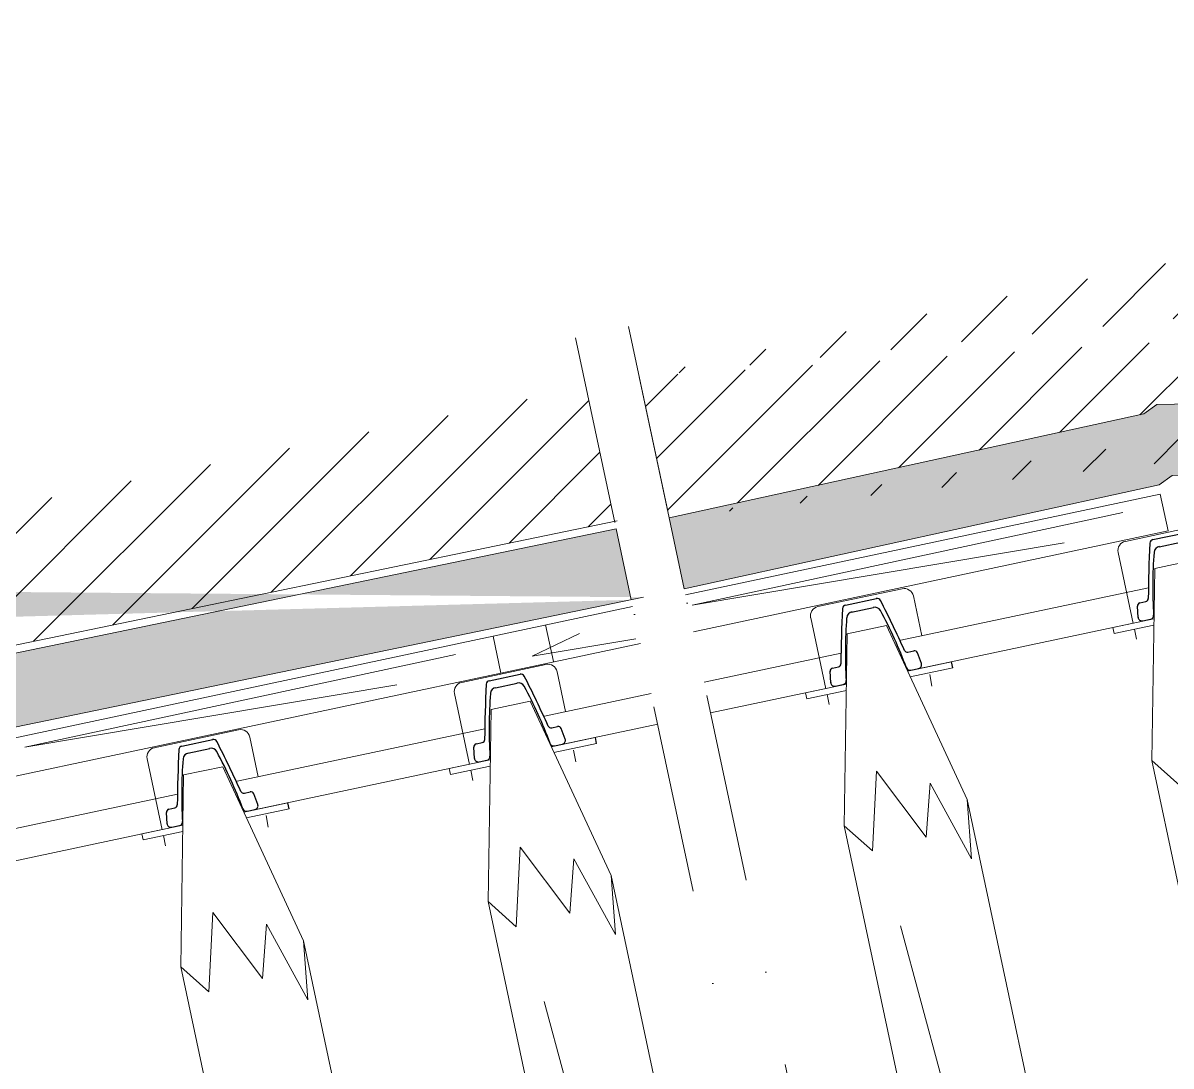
# Model space of a CAD drawing. Header units: millimetres. Extents: x -46762 to 217101, y -107409 to 31524.
# Drawn here: x 119151 to 120977, y -82064 to -80404 of the extents above; entities that cross this region are included whole.
import ezdxf

# ---------------------------------------------------------------- set-up
doc = ezdxf.new("R2010")
doc.units = ezdxf.units.MM
doc.linetypes.add('ACAD_ISO10W100', pattern=[18, 12, -3, 0, -3])
doc.linetypes.add('IRA2', pattern=[4, 2, -1, 0, -1])
pattern_1 = [(228.0128, (24572.167, -38712.405), (-2032.0017266, -2286.002809), [34.1721, -3383.05]), (184.9697, (24549.307, -38737.805), (3048.0049306, 253.9982075), [58.6405, -5805.4]), (132.5104, (24490.887, -38742.885), (2539.9981518, -2794.0027292), [41.3482, -4093.47]), (267.2737, (24391.827, -38806.385), (253.9988971, 5079.9983653), [53.4005, -5286.64]), (292.8337, (24389.287, -38859.725), (-1270.0036056, 3048.001733), [52.3634, -5183.98]), (357.2737, (24409.607, -38907.985), (-5079.9983653, 253.9988971), [53.4005, -5286.64]), (37.6942, (24462.947, -38910.525), (-3302.0020861, -2539.9977357), [70.6194, -6991.31]), (72.2553, (24518.827, -38867.345), (1778.00355655, 5588.0016206), [66.672, -6600.53]), (121.4296, (24539.147, -38803.845), (-2032.0005235, 3301.996116), [53.5813, -5304.55]), (175.2364, (24511.207, -38758.125), (2793.9978053, -253.9976163), [61.1713, -2997.39]), (222.3974, (24450.247, -38753.045), (-3048.0000917, -2793.99636506), [79.1078, -7831.68]), (138.8141, (24643.287, -38808.925), (-1777.9988674, 1523.9976557), [27.0005, -2673.06]), (171.4692, (24622.967, -38791.145), (3301.9949596, -508.00128), [51.3682, -5085.46]), (225, (24572.17, -38783.52), (-5e-14, -253.99983), [35.9209, -323.289]), (203.1986, (24554.387, -38753.045), (1270.004283, 508.002227), [19.3441, -1915.06]), (291.8014, (24536.607, -38760.665), (-254.000178, 762.00049), [27.3566, -1340.48]), (30.9638, (24546.767, -38786.065), (761.999195, 508.000396), [44.432, -1436.63]), (161.5651, (24584.87, -38763.205), (508.00023, -253.99962), [32.1287, -771.09]), (16.3895, (24389.287, -38760.665), (2540.0014014, 761.998415), [45.0088, -4455.88]), (70.3462, (24432.467, -38747.965), (-1015.9971689, -2793.9960489), [37.7599, -3738.22]), (293.1986, (24584.867, -38712.405), (-508.002227, 1270.004283), [38.688, -1895.72]), (343.6105, (24600.107, -38747.965), (-2540.0014014, 761.998415), [45.0088, -4455.88]), (339.444, (24389.287, -38918.145), (-1270.0015764, 507.999384), [43.4035, -2126.77]), (294.7751, (24429.927, -38933.385), (-1269.9970404, 2793.9987026), [36.3672, -3600.36]), (66.8014, (24587.407, -38966.405), (508.002227, 1270.004283), [38.688, -1895.72]), (17.354, (24602.647, -38930.845), (-3302.0001782, -1015.9984676), [42.5783, -4215.24]), (69.444, (24462.947, -38966.405), (-507.999384, -1270.0015764), [21.7018, -2148.48]), (101.3099, (24572.167, -38966.405), (-253.998746, 1015.996746), [12.9515, -1282.2]), (165.9638, (24569.63, -38953.705), (762.000535, -253.99956), [52.3634, -994.905]), (186.009, (24518.827, -38941.005), (2539.9962544, 253.9994069), [48.5267, -4804.14]), (303.6901, (24546.77, -38808.925), (-254.000087, 507.99951), [36.6324, -879.178]), (353.1572, (24567.087, -38839.405), (4318.0017857, -508.0022752), [63.9557, -6331.6]), (60.9454, (24630.587, -38847.025), (-1015.9976366, -1777.995761), [26.1508, -2588.94]), (90, (24643.29, -38824.16), (-254, 254), [15.24, -238.76]), (120.2564, (24513.747, -38933.385), (1015.9978467, -1777.9991032), [35.2867, -3493.39]), (48.0128, (24495.967, -38902.905), (2032.0017266, 2286.002809), [68.3443, -3348.88]), (0, (24541.69, -38852.1), (254, 254), [66.04, -187.96]), (325.3048, (24607.727, -38852.105), (-2539.995599, 1778.000169), [40.161, -3975.93]), (254.0546, (24640.747, -38874.965), (-254.000648, -1016.00242), [36.9829, -1812.17]), (207.646, (24630.587, -38910.525), (-4825.9983049, -2540.0015975), [60.2145, -5961.25]), (175.4261, (24577.247, -38938.465), (-3302.0007605, 253.9987711), [63.7029, -6306.58]), (175.4261, (24577.247, -38938.465), (-3302.0007605, 253.9987711), [63.7029, -6306.58])]
pattern_2 = [(45, (24389.29, -38966.405), (-50, 50), [])]

# ---------------------------------------------------------------- blocks, each defined once
blk = doc.blocks.new('ход12')
at = {"color": 7, "linetype": 'IRA2', "lineweight": 15, "ltscale": 150}
for p, q in [((103473.9, -33993.9), (104199.6, -37408.4)), ((103389.7, -34011.8), (104115.4, -37426.3))]:
    blk.add_line(p, q, dxfattribs=at)
at = {"color": 7, "lineweight": 15}
for p, q in [((104398.4, -34306.9), (104264.4, -34335.5)), ((104252.8, -34353.3), (104276.8, -34466)), ((103909.3, -34410.9), (103775.3, -34439.4)), ((103907.2, -34492.9), (104301.1, -34409.5)), ((103927.1, -34422.4), (103940.6, -34485.8)), ((103763.8, -34457.2), (103787.8, -34570)), ((103919.4, -34541.7), (104309.8, -34458.8)), ((104309.8, -34458.7), (104244.4, -34472.7)), ((104246.4, -34482.2), (104309.7, -34468.7)), ((104244.4, -34472.7), (104246.4, -34482.2)), ((104278.8, -34475.3), (104282.3, -34491.4)), ((103594.1, -34559.6), (103812, -34513.5)), ((103342.5, -34531.3), (103208.5, -34559.9)), ((103987.8, -34527.1), (103917.9, -34542)), ((103922.1, -34551), (103989.9, -34536.6)), ((103360.3, -34542.9), (103373.8, -34606.3)), ((103953.3, -34547.3), (103956.7, -34565.8)), ((103197, -34577.7), (103221, -34690.5)), ((103340.4, -34613.4), (103509.9, -34577.5)), ((103604.5, -34608.6), (103820.8, -34562.7)), ((103820.8, -34562.7), (103755.3, -34576.6)), ((103755.3, -34576.6), (103757.4, -34586.2)), ((103757.4, -34586.2), (103820.6, -34572.7)), ((103789.8, -34579.3), (103793.2, -34595.3)), ((103352.6, -34662.1), (103520.3, -34626.5)), ((102853.4, -34635.3), (102719.4, -34663.9)), ((102851.3, -34717.3), (103245.2, -34633.9)), ((102871.2, -34646.8), (102884.7, -34710.2)), ((103421, -34647.5), (103351.1, -34662.4)), ((103355.3, -34671.5), (103423.1, -34657.1)), ((103386.5, -34667.8), (103389.9, -34686.3)), ((102707.9, -34681.7), (102731.9, -34794.4)), ((102863.5, -34766.1), (103254, -34683.2)), ((103254, -34683.1), (103188.5, -34697.1)), ((103188.5, -34697.1), (103190.5, -34706.6)), ((103190.5, -34706.6), (103253.8, -34693.2)), ((103223, -34699.7), (103226.4, -34715.8)), ((102362.3, -34821.3), (102756.2, -34737.9)), ((102931.9, -34751.5), (102862, -34766.4)), ((102866.3, -34775.5), (102934, -34761)), ((102897.5, -34771.8), (102900.8, -34790.2)), ((102374.4, -34870), (102764.9, -34787.2)), ((102764.9, -34787.1), (102699.4, -34801)), ((102701.5, -34810.6), (102764.7, -34797.1)), ((102699.4, -34801), (102701.5, -34810.6)), ((102733.9, -34803.7), (102737.3, -34819.7))]:
    blk.add_line(p, q, dxfattribs=at)
at = {"color": 7, "lineweight": 30}
for p, q in [((104308.2, -34332.8), (104357.3, -34322.4)), ((104318, -34344), (104352.9, -34336.6)), ((103819.1, -34436.8), (103868.3, -34426.3)), ((104287.6, -34433.3), (104297, -34431.3)), ((103828.9, -34448), (103863.8, -34440.6)), ((104284.8, -34456.7), (104283.7, -34438.4)), ((104292, -34462), (104304.6, -34459.3)), ((103918.5, -34511.7), (103927.9, -34509.8)), ((103940, -34530), (103933.6, -34512.8)), ((103795.7, -34560.6), (103794.6, -34542.3)), ((103798.6, -34537.2), (103807.9, -34535.3)), ((103923, -34540.5), (103935.6, -34537.8)), ((103252.3, -34557.3), (103301.5, -34546.8)), ((103262.1, -34568.5), (103297, -34561)), ((103802.9, -34566), (103815.5, -34563.3)), ((103351.7, -34632.2), (103361.1, -34630.2)), ((103373.2, -34650.4), (103366.8, -34633.3)), ((102763.2, -34661.2), (102812.4, -34650.8)), ((102773, -34672.4), (102808, -34665)), ((103228.9, -34681.1), (103227.8, -34662.8)), ((103231.8, -34657.7), (103241.1, -34655.7)), ((103356.2, -34660.9), (103368.8, -34658.3)), ((103236.1, -34686.4), (103248.7, -34683.8)), ((102862.7, -34736.2), (102872, -34734.2)), ((102884.1, -34754.4), (102877.7, -34737.2)), ((102742.7, -34761.7), (102752, -34759.7)), ((102739.8, -34785.1), (102738.7, -34766.8)), ((102867.1, -34764.9), (102879.7, -34762.2)), ((102747.1, -34790.4), (102759.6, -34787.7))]:
    blk.add_line(p, q, dxfattribs=at)
at = {"color": 7, "lineweight": 0}
for p, q in [((104308.6, -34438.9), (104308.1, -34423.1)), ((103819.5, -34542.9), (103819.1, -34527.1)), ((103252.7, -34663.4), (103252.3, -34647.5)), ((102763.7, -34767.3), (102763.2, -34751.5))]:
    blk.add_line(p, q, dxfattribs=at)
at = {"color": 7, "linetype": 'ACAD_ISO10W100'}
for p, q in [((103989.9, -34536.6), (103988, -34527)), ((103423.1, -34657.1), (103421.2, -34647.5)), ((102934, -34761), (102932.1, -34751.5))]:
    blk.add_line(p, q, dxfattribs=at)
at = {"color": 7, "lineweight": 15}
for points in [[(104311.1, -34378.8), (104373.4, -34365.6)], [(104311.1, -34378.8), (104306.3, -34684.2)], [(103822, -34482.8), (103817.2, -34788.1)], [(103822, -34482.8), (103884.3, -34469.5)], [(103884.3, -34469.5), (104012.9, -34746.5)], [(103255.2, -34603.3), (103317.5, -34590)], [(103317.5, -34590), (103446.1, -34867)], [(103255.2, -34603.3), (103250.4, -34908.6)], [(104306.3, -34684.2), (104350.9, -34724.1), (104357.6, -34597.5), (104436.3, -34702.4), (104442.8, -34616.4), (104508.9, -34736.4), (104501.9, -34642.6)], [(104306.3, -34684.2), (104780.3, -36914.1), (104975.9, -36872.5), (104501.9, -34642.6)], [(102766.1, -34707.2), (102828.4, -34694)], [(102828.4, -34694), (102957, -34971)], [(103817.2, -34788.1), (103861.9, -34828.1), (103868.5, -34701.4), (103947.3, -34806.4), (103953.7, -34720.4), (104019.8, -34840.4), (104012.9, -34746.5)], [(102766.1, -34707.2), (102761.4, -35012.5)], [(103817.2, -34788.1), (104291.2, -37018), (104486.8, -36976.4), (104012.9, -34746.5)], [(103250.4, -34908.6), (103295.1, -34948.6), (103301.7, -34821.9), (103380.5, -34926.9), (103386.9, -34840.8), (103453, -34960.9), (103446.1, -34867)], [(103250.4, -34908.6), (103724.4, -37138.5), (103920, -37096.9), (103446.1, -34867)], [(102761.4, -35012.5), (102806, -35052.5), (102812.6, -34925.9), (102891.4, -35030.8), (102897.8, -34944.8), (102963.9, -35064.8), (102957, -34971)], [(103906.4, -34947.5), (104036.1, -35426.7), (104022.6, -35188.6)], [(102761.4, -35012.5), (103235.3, -37242.5), (103431, -37200.9), (102957, -34971)], [(103339.6, -35067.9), (103469.3, -35547.2), (103455.8, -35309)]]:
    blk.add_lwpolyline(points, dxfattribs=at)
at = {"color": 7, "lineweight": 30}
for centre, radius, start, end in [((106257, -34437.3), 1956.1, 177.1016, 179.6836), ((104309.4, -34338.7), 6, 100.6064, 177.2393), ((105047.8, -34408.8), 739.8, 175.6787, 183.4396), ((104320.1, -34353.8), 10, 98.3514, 175.4648), ((103869.5, -34432.2), 6, 26.7607, 103.3936), ((102130.4, -35314.4), 1956.1, 24.3164, 26.8984), ((104295.9, -34426.4), 5, 282, 0.2469), ((105767.9, -34541.2), 1956.1, 177.1016, 179.6836), ((103820.3, -34442.7), 6, 100.6064, 177.2393), ((103831, -34457.8), 10, 98.3514, 175.4648), ((103865.9, -34450.3), 10, 28.5352, 105.6486), ((103223.5, -34796.5), 739.8, 20.5604, 28.3213), ((104288.7, -34438.2), 5, 101.5627, 184.6412), ((104558.7, -34512.7), 739.8, 175.6787, 183.4396), ((104290.8, -34456.1), 6, 181.9829, 282.5941), ((104303.3, -34453.5), 6, 282, 3.8108), ((103917.5, -34506.9), 5, 203.7531, 282), ((103928.9, -34514.7), 5, 19.3588, 102.4373), ((103799.6, -34542.1), 5, 101.5627, 184.6412), ((103806.9, -34530.4), 5, 282, 0.2469), ((103921.7, -34534.6), 6, 200.1892, 282), ((103934.3, -34531.9), 6, 281.4059, 22.0171), ((103253.5, -34563.1), 6, 100.6064, 177.2393), ((103299.1, -34570.8), 10, 28.5352, 105.6486), ((103302.7, -34552.7), 6, 26.7607, 103.3936), ((101563.6, -35434.9), 1956.1, 24.3164, 26.8984), ((103801.7, -34560.1), 6, 181.9829, 282.5941), ((103814.3, -34557.4), 6, 282, 3.8108), ((105201.1, -34661.7), 1956.1, 177.1016, 179.6836), ((103991.9, -34633.2), 739.8, 175.6787, 183.4396), ((103264.2, -34578.2), 10, 98.3514, 175.4648), ((102656.7, -34917), 739.8, 20.5604, 28.3213), ((103350.7, -34627.3), 5, 203.7531, 282), ((103362.1, -34635.1), 5, 19.3588, 102.4373), ((102813.6, -34656.6), 6, 26.7607, 103.3936), ((103240.1, -34650.8), 5, 282, 0.2469), ((103367.5, -34652.4), 6, 281.4059, 22.0171), ((104712.1, -34765.7), 1956.1, 177.1016, 179.6836), ((102764.5, -34667.1), 6, 100.6064, 177.2393), ((102810, -34674.8), 10, 28.5352, 105.6486), ((102167.6, -35021), 739.8, 20.5604, 28.3213), ((101074.5, -35538.9), 1956.1, 24.3164, 26.8984), ((103232.8, -34662.6), 5, 101.5627, 184.6412), ((103354.9, -34655.1), 6, 200.1892, 282), ((103502.8, -34737.2), 739.8, 175.6787, 183.4396), ((102775.1, -34682.2), 10, 98.3514, 175.4648), ((103234.9, -34680.6), 6, 181.9829, 282.5941), ((103247.5, -34677.9), 6, 282, 3.8108), ((102861.6, -34731.3), 5, 203.7531, 282), ((102873, -34739.1), 5, 19.3588, 102.4373), ((102743.7, -34766.6), 5, 101.5627, 184.6412), ((102751, -34754.8), 5, 282, 0.2469), ((102865.9, -34759), 6, 200.1892, 282), ((102878.4, -34756.3), 6, 281.4059, 22.0171), ((102745.8, -34784.5), 6, 181.9829, 282.5941), ((102758.4, -34781.9), 6, 282, 3.8108)]:
    blk.add_arc(centre, radius, start, end, dxfattribs=at)
at = {"color": 7, "lineweight": 15, "extrusion": (0, 0, -1)}
for centre, major_axis, start_param, end_param in [((104267.5, -34350.1), (-12, 9), 5.43291, 7.003706), ((103912.4, -34425.5), (9, 12), -0.850275, 0.720521), ((103778.4, -34454.1), (-12, 9), 5.43291, 7.003706), ((103345.6, -34546), (9, 12), -0.850275, 0.720521), ((103211.6, -34574.6), (-12, 9), 5.43291, 7.003706), ((102856.6, -34650), (9, 12), -0.850275, 0.720521), ((102722.6, -34678.5), (-12, 9), 5.43291, 7.003706)]:
    blk.add_ellipse(centre, major_axis=major_axis, ratio=1, start_param=start_param, end_param=end_param, dxfattribs=at)

msp = doc.modelspace()

# ---------------------------------------------------------------- hatches: boundary and pattern name
at = {"lineweight": 15}
h = msp.add_hatch(dxfattribs=at)
h.set_pattern_fill('JIS_WOOD', scale=100, style=0)
h.set_pattern_definition(pattern_2)
edge = h.paths.add_edge_path()
edge.add_line((120124.08, -80968.81), (120879.56, -80803.4))
edge.add_line((120879.56, -80803.4), (120900.25, -80788.24))
edge.add_line((120900.25, -80788.24), (121712.07, -80772.71))
edge.add_line((121712.07, -80772.71), (122516.27, -80758.31))
edge.add_line((122516.27, -80758.31), (123324.64, -80801.74))
edge.add_line((123324.64, -80801.74), (125169.93, -80404.13))
edge.add_line((120178.86, -81191.72), (120934.34, -81026.3))
edge.add_line((120934.34, -81026.3), (120955.03, -81011.14))
edge.add_line((120955.03, -81011.14), (121766.85, -80995.62))
edge.add_line((121766.85, -80995.62), (122571.05, -80981.22))
edge.add_line((122571.05, -80981.22), (123379.42, -81024.65))
edge.add_line((123379.42, -81024.65), (125224.71, -80627.04))
edge.add_line((120131.15, -80967.26), (120178.86, -81191.72))
edge.add_line((125224.71, -80627.04), (125179.31, -80413.46))
h = msp.add_hatch(dxfattribs=at)
h.set_pattern_fill('GRAVEL', scale=10, style=0)
h.set_pattern_definition(pattern_1)
h.paths.add_polyline_path([(125224.71, -80627.04), (125248.69, -80739.84), (123403.4, -81137.45), (122595.03, -81094.02), (121790.82, -81108.42), (120979, -81123.94), (120958.32, -81139.1), (120202.84, -81304.51), (120178.86, -81191.72), (120934.34, -81026.3), (120955.03, -81011.14), (121766.85, -80995.62), (122571.05, -80981.22), (123379.42, -81024.65)])
h = msp.add_hatch(dxfattribs=at)
h.set_pattern_fill('GRAVEL', scale=10, style=0)
h.set_pattern_definition(pattern_1)
edge = h.paths.add_edge_path()
edge.add_line((115105.37, -84311.79), (115105.37, -83298.94))
edge.add_line((115105.37, -83298.94), (115130.69, -82971.46))
edge.add_line((115130.69, -82971.46), (115181.38, -82706.47))
edge.add_line((115181.38, -82706.47), (115241.82, -82517.47))
edge.add_line((115241.82, -82517.47), (115305.79, -82360.81))
edge.add_line((115305.79, -82360.81), (115386.68, -82177.28))
edge.add_line((115386.68, -82177.28), (115493.8, -81998.12))
edge.add_line((115493.8, -81998.12), (115607.48, -81836.44))
edge.add_line((115607.48, -81836.44), (115705.85, -81718.45))
edge.add_line((115705.85, -81718.45), (115699.29, -81681.31))
edge.add_line((115699.29, -81681.31), (115840.65, -81532.98))
edge.add_line((115840.65, -81532.98), (115852.9, -81502.36))
edge.add_line((115852.9, -81502.36), (115877.42, -81479.39))
edge.add_line((115877.42, -81479.39), (115906.53, -81474.8))
edge.add_line((115906.53, -81474.8), (116047.48, -81353.83))
edge.add_line((116047.48, -81353.83), (116084.25, -81327.8))
edge.add_line((116084.25, -81327.8), (116186.9, -81261.95))
edge.add_line((116186.9, -81261.95), (116272.7, -81209.89))
edge.add_line((116272.7, -81209.89), (116424.38, -81139.45))
edge.add_line((116424.38, -81139.45), (116588.08, -81078.87))
edge.add_line((116588.08, -81078.87), (116672.91, -81046.68))
edge.add_line((116672.91, -81046.68), (116864.04, -81009.12))
edge.add_line((116864.04, -81009.12), (116924.17, -80996.24))
edge.add_line((116924.17, -80996.24), (117040.59, -80981.73))
edge.add_line((117040.59, -80981.73), (117156.48, -80971.95))
edge.add_line((117156.48, -80971.95), (117198.29, -80971.09))
edge.add_line((115205.03, -84311.79), (115205.03, -83302.93))
edge.add_line((115205.03, -83302.93), (115229.15, -82991.05))
edge.add_line((115229.15, -82991.05), (115277.43, -82738.68))
edge.add_line((115277.43, -82738.68), (115334.98, -82558.68))
edge.add_line((115334.98, -82558.68), (115395.91, -82409.48))
edge.add_line((115395.91, -82409.48), (115472.95, -82234.69))
edge.add_line((115472.95, -82234.69), (115574.97, -82064.06))
edge.add_line((115574.97, -82064.06), (115683.23, -81910.08))
edge.add_line((115683.23, -81910.08), (115776.92, -81797.71))
edge.add_line((115776.92, -81797.71), (115770.67, -81762.34))
edge.add_line((115770.67, -81762.34), (115905.3, -81621.07))
edge.add_line((115905.3, -81621.07), (115916.97, -81591.91))
edge.add_line((115916.97, -81591.91), (115940.32, -81570.03))
edge.add_line((115940.32, -81570.03), (115968.04, -81565.66))
edge.add_line((115968.04, -81565.66), (116102.28, -81450.45))
edge.add_line((116102.28, -81450.45), (116137.3, -81425.66))
edge.add_line((116137.3, -81425.66), (116235.06, -81362.95))
edge.add_line((116235.06, -81362.95), (116316.78, -81313.37))
edge.add_line((116316.78, -81313.37), (116461.23, -81246.28))
edge.add_line((116461.23, -81246.28), (116617.14, -81188.59))
edge.add_line((116617.14, -81188.59), (116697.93, -81157.92))
edge.add_line((116697.93, -81157.92), (116879.96, -81122.15))
edge.add_line((116879.96, -81122.15), (116937.22, -81109.89))
edge.add_line((116937.22, -81109.89), (117048.1, -81096.07))
edge.add_line((117048.1, -81096.07), (117158.47, -81086.76))
edge.add_line((117158.47, -81086.76), (117198.29, -81085.94))
edge.add_line((115105.37, -84311.79), (115205.03, -84311.79))
edge.add_line((118272.66, -81302.35), (118209.69, -81261.95))
edge.add_line((118209.69, -81261.95), (118123.89, -81209.89))
edge.add_line((118123.89, -81209.89), (117972.21, -81139.45))
edge.add_line((117972.21, -81139.45), (117808.5, -81078.87))
edge.add_line((117808.5, -81078.87), (117723.68, -81046.68))
edge.add_line((117723.68, -81046.68), (117532.55, -81009.12))
edge.add_line((117532.55, -81009.12), (117472.42, -80996.24))
edge.add_line((117472.42, -80996.24), (117356, -80981.73))
edge.add_line((117356, -80981.73), (117240.11, -80971.95))
edge.add_line((117240.11, -80971.95), (117198.29, -80971.09))
edge.add_line((118301.35, -81456.49), (118294.31, -81450.45))
edge.add_line((118294.31, -81450.45), (118259.29, -81425.66))
edge.add_line((118259.29, -81425.66), (118161.53, -81362.95))
edge.add_line((118161.53, -81362.95), (118079.81, -81313.37))
edge.add_line((118079.81, -81313.37), (117935.36, -81246.28))
edge.add_line((117935.36, -81246.28), (117779.45, -81188.59))
edge.add_line((117779.45, -81188.59), (117698.66, -81157.92))
edge.add_line((117698.66, -81157.92), (117516.63, -81122.15))
edge.add_line((117516.63, -81122.15), (117459.36, -81109.89))
edge.add_line((117459.36, -81109.89), (117348.49, -81096.07))
edge.add_line((117348.49, -81096.07), (117238.12, -81086.76))
edge.add_line((117238.12, -81086.76), (117198.29, -81085.94))
edge.add_line((118178.64, -81375.2), (118368.6, -81443.49))
edge.add_line((118368.6, -81443.49), (118950.35, -81538.89))
edge.add_line((118950.35, -81538.89), (118983.7, -81556.54))
edge.add_line((118983.7, -81556.54), (120137.98, -81317.92))
edge.add_line((118272.66, -81302.35), (118348.98, -81329.79))
edge.add_line((118348.98, -81329.79), (118930.74, -81425.19))
edge.add_line((118930.74, -81425.19), (118964.08, -81442.84))
edge.add_line((118964.08, -81442.84), (120094.54, -81209.15))
edge.add_line((120094.54, -81209.15), (120118.51, -81321.95))
h = msp.add_hatch(dxfattribs=at)
h.set_pattern_fill('JIS_WOOD', scale=100, style=0)
h.set_pattern_definition(pattern_2)
h.paths.add_polyline_path([(118440.51, -81331.44), (118932.37, -81412.11), (118965.72, -81429.75), (120091.94, -81196.94), (120046.53, -80983.28), (118929.23, -81214.25), (118895.88, -81196.61), (118620.11, -81151.17)])

# ---------------------------------------------------------------- linework, layer by layer
at = {"color": 7, "lineweight": 15}
for p, q in [((120131.15, -80967.26), (120178.86, -81191.72)), ((120960.25, -81153.6), (120204.89, -81314.15)), ((120960.25, -81153.6), (120972.73, -81212.28)), ((120178.86, -81191.72), (120202.84, -81304.51)), ((120094.54, -81209.15), (120118.51, -81321.95)), ((120217.36, -81372.84), (120972.73, -81212.28)), ((120120.77, -81332.58), (119898.59, -81379.81)), ((119982.1, -81361.51), (119994.58, -81420.2)), ((119898.59, -81379.81), (118920.44, -81587.72)), ((119911.06, -81438.5), (119898.59, -81379.81)), ((119898.59, -81379.81), (119911.06, -81438.5)), ((119911.06, -81438.5), (120133.25, -81391.27)), ((118932.92, -81646.41), (119911.06, -81438.5))]:
    msp.add_line(p, q, dxfattribs=at)
for points in [[(120178.86, -81191.72), (120934.34, -81026.3), (120955.03, -81011.14), (121766.85, -80995.62), (122571.05, -80981.22), (123379.42, -81024.65), (125224.71, -80627.04)], [(120202.84, -81304.51), (120958.32, -81139.1), (120979, -81123.94), (121790.82, -81108.42), (122595.03, -81094.02), (123403.4, -81137.45), (125248.69, -80739.84)], [(120900.82, -81182.81), (120215.25, -81330.42), (120807.16, -81231.04)], [(118272.66, -81302.35), (118348.98, -81329.79), (118930.74, -81425.19), (118964.08, -81442.84), (120094.54, -81209.15)], [(118362.15, -81318.59), (118932.37, -81412.11), (118965.72, -81429.75), (120096.17, -81196.06)], [(118178.64, -81375.2), (118368.6, -81443.49), (118950.35, -81538.89), (118983.7, -81556.54), (120137.98, -81317.92)], [(120036.37, -81375.6), (119960.88, -81411.48), (120125.99, -81383.93)], [(119839.15, -81409.03), (119153.59, -81556.64), (119745.5, -81457.26)]]:
    msp.add_lwpolyline(points, dxfattribs=at)

# ---------------------------------------------------------------- block references
at = {"color": 7, "linetype": 'IRA2', "lineweight": 15}
msp.add_blockref('ход12', (16640.29, -46893.43), dxfattribs=at)

doc.saveas('drawing.dxf')
